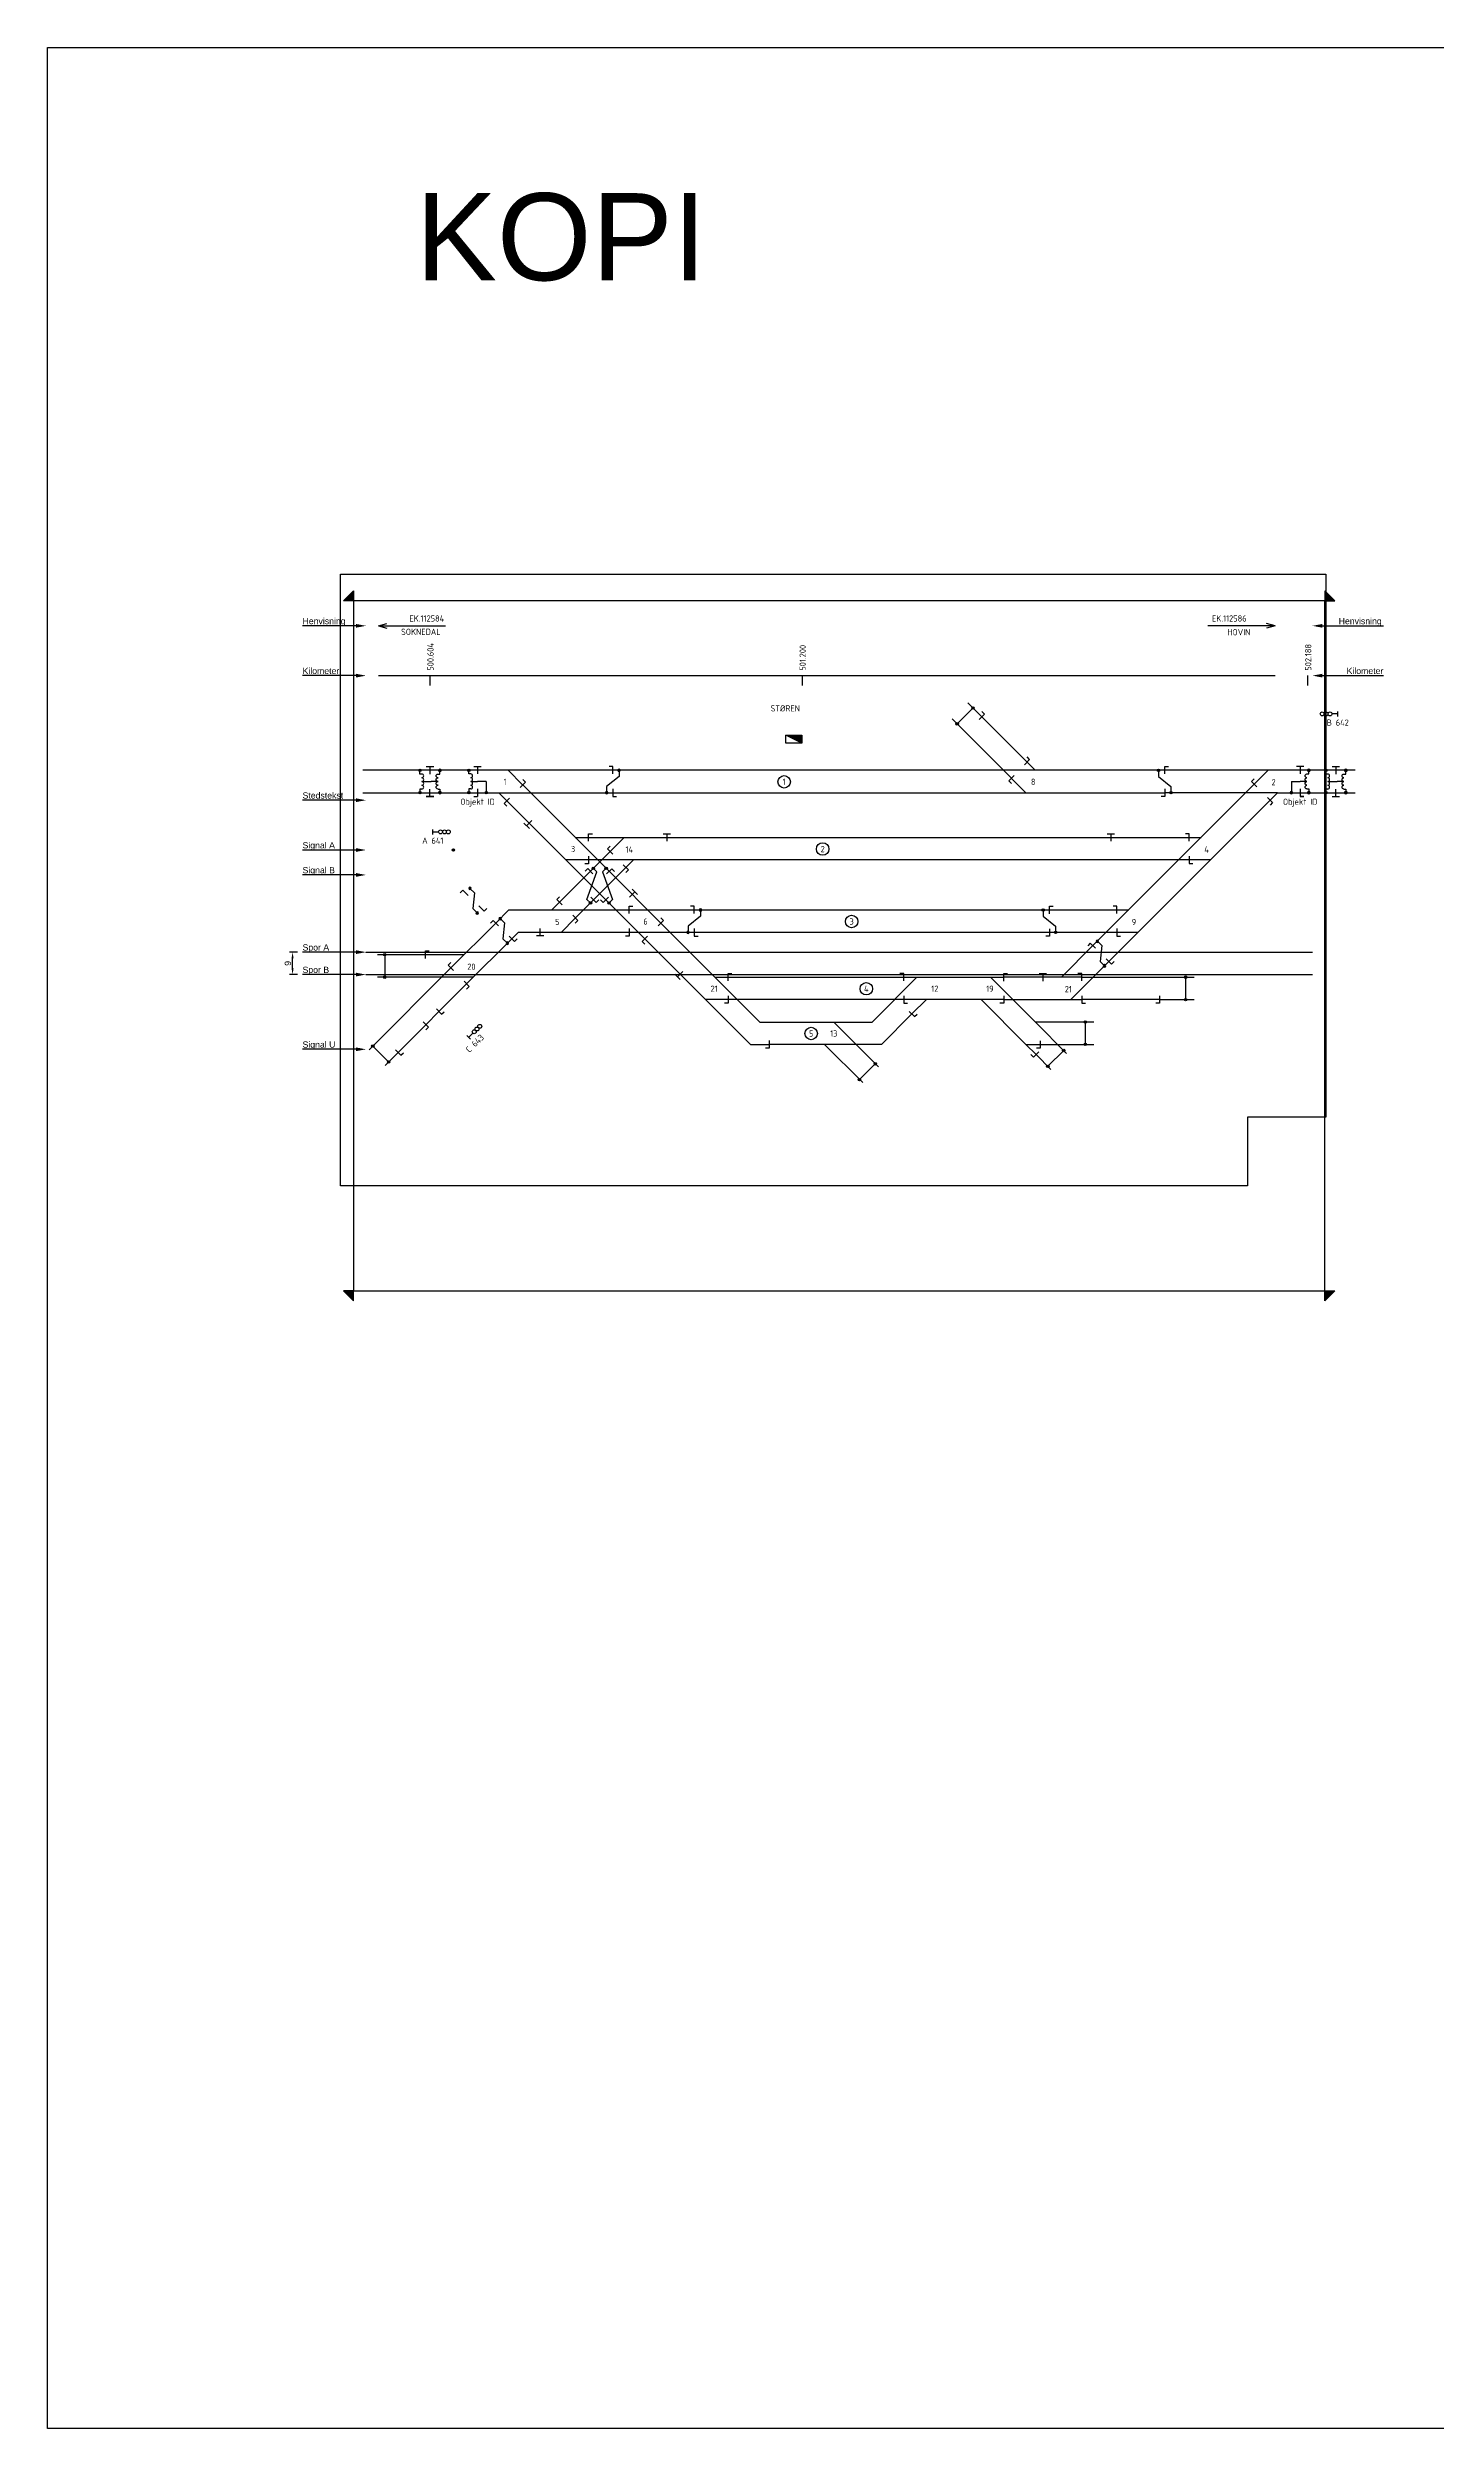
# Model space of a CAD drawing. Header units: metres. Extents: x -951 to 2504, y -1674 to 782.
# Drawn here: x -951 to -393, y -173 to 782 of the extents above; entities that cross this region are included whole.
import ezdxf
from ezdxf.enums import TextEntityAlignment as Align

# ---------------------------------------------------------------- set-up
doc = ezdxf.new("R2010")
doc.units = ezdxf.units.M
doc.header["$PDMODE"] = 32
doc.layers.get('0').update_dxf_attribs({"color": 211})
doc.layers.add('JBTEH_ATT_OBJEKTID', color=2, linetype='Continuous', lineweight=25)
doc.layers.add('NO_Tekst', color=7, linetype='Continuous', lineweight=18)
for name, color, linetype in [('JBTEH_Komponenter', 4, 'Continuous'), ('JBTEH_Skinne_isolert_signal', 240, 'Continuous'), ('JBTEH_Skinne_jordet_retur', 4, 'Continuous'), ('JBTKL-KOMPONENTER', 4, 'Continuous'), ('JBTKL-LINJER 018', 4, 'Continuous'), ('JBTKL-TEKST25', 2, 'Continuous'), ('RAMME', 5, 'Continuous'), ('Tegne mal-A3', 1, 'Continuous')]:
    doc.layers.add(name, color=color, linetype=linetype)
for name, color, linetype, plot in [('NO_P-MV', 6, 'Continuous', False), ('Tegne-SNAP', 24, 'Continuous', False), ('Tegne-Spor', 185, 'Continuous', False)]:
    doc.layers.add(name, color=color, linetype=linetype, plot=plot)
doc.styles.add('ISO25', font='iso3098.shx', dxfattribs={"height": 2.5})
doc.styles.add('NO_Normal', font='arial.ttf')
doc.styles.add('Template', font='arial.ttf')
doc.dimstyles.new('Template', dxfattribs={"dimtxt": 2.5, "dimasz": 2.5, "dimexe": 1.25, "dimexo": 2, "dimtad": 1, "dimdec": 4, "dimdsep": 46, "dimlunit": 6, "dimtxsty": 'Template', "dimcen": 2.5, "dimclrt": 7, "dimadec": 0, "dimazin": 0, "dimtfac": 1, "dimtdec": 4, "dimtmove": 0, "dimatfit": 3, "dimfxl": 1, "dimtolj": 1, "dimtzin": 0, "dimarcsym": 1})

# ---------------------------------------------------------------- blocks, each defined once
blk = doc.blocks.new('*D164')
at = {"layer": 'Defpoints', "color": 0, "transparency": 16777216}
for p in [(-24.45, 136), (-20.45, 136), (-20.45, 127)]:
    blk.add_point(p, dxfattribs=at)
at = {"layer": 'Tegne-SNAP', "color": 0, "lineweight": -2, "transparency": 16777216}
for p, q in [((-22.45, 136), (-25.7, 136)), ((-22.45, 127), (-25.7, 127)), ((-24.45, 129.5), (-24.45, 133.5))]:
    blk.add_line(p, q, dxfattribs=at)
at = {"layer": 'Tegne-SNAP', "color": 0, "transparency": 16777216}
for points in [[(-24.87, 133.5), (-24.04, 133.5), (-24.45, 136)], [(-24.87, 129.5), (-24.04, 129.5), (-24.45, 127)]]:
    blk.add_solid(points, dxfattribs=at)
at = {"layer": 'Tegne-SNAP', "color": 7, "transparency": 16777216, "insert": (-26.36, 131.5), "char_height": 2.5, "attachment_point": 5, "rotation": 90, "style": 'Template'}
blk.add_mtext('\\A1;9', dxfattribs=at)
blk = doc.blocks.new('EH_Koblingspunkt')
h = blk.add_hatch(color=256)
h.dxf.hatch_style = 1
edge = h.paths.add_edge_path()
edge.add_arc((0, 0), 0.5, 0, 360)
blk.add_circle((0, 0), 0.5)
blk = doc.blocks.new('EH_Skinneskjot_dobbel')
for p, q in [((-1.5, 1.5), (1.5, 1.5)), ((0, 1.5), (0, -1.5))]:
    blk.add_line(p, q)
blk = doc.blocks.new('EH_Skinneskjot_enkel')
for p, q in [((0, -1.5), (0, 1.5)), ((0, 1.5), (1.5, 1.5))]:
    blk.add_line(p, q)
blk = doc.blocks.new('*U160')
for p, q in [((0, -1), (0, 1)), ((0, 0), (2.34, 0))]:
    blk.add_line(p, q)
for centre in [(3.12, 0), (4.69, 0), (6.25, 0)]:
    blk.add_circle(centre, 0.781)
at = {"layer": 'JBTKL-TEKST25', "style": 'ISO25'}
blk.add_attdef('X', text='', height=2.5, dxfattribs=at).set_placement((0, -4.75), align=Align.CENTER)
blk = doc.blocks.new('35 Spornummer')
blk.add_circle((0, 2.5), 2.5)
at = {"layer": 'JBTKL-TEKST25', "style": 'ISO25'}
blk.add_attdef('X', text='', height=2.5, dxfattribs=at).set_placement((0, 2.5), align=Align.MIDDLE)
blk = doc.blocks.new('Tverrforbinder')
at = {"layer": 'JBTEH_Skinne_jordet_retur'}
blk.add_line((0, 9), (0, 0), dxfattribs=at)
at = {"layer": 'JBTEH_Komponenter'}
for p in [(0, 9), (0, 0)]:
    blk.add_blockref('EH_Koblingspunkt', p, dxfattribs=at)
blk = doc.blocks.new('*U159')
for p, q in [((0, 0), (-2.34, 0)), ((0, -1), (0, 1))]:
    blk.add_line(p, q)
for centre in [(-6.25, 0), (-4.69, 0), (-3.12, 0)]:
    blk.add_circle(centre, 0.781)
at = {"layer": 'JBTKL-TEKST25', "style": 'ISO25'}
blk.add_attdef('X', text='', height=2.5, dxfattribs=at).set_placement((0, -4.75), align=Align.CENTER)
blk = doc.blocks.new('19 Stasjon')
at = {"linetype": 'ByBlock'}
blk.add_hatch(color=0, dxfattribs=at).paths.add_polyline_path([(6.37, 3.18), (0, 3.18), (6.37, 0)])
at = {"color": 0, "linetype": 'ByBlock'}
blk.add_line((6.37, 0), (0, 3.18), dxfattribs=at)
blk.add_lwpolyline([(0, 3.18), (6.37, 3.18), (6.37, 0), (0, 0)], close=True, dxfattribs=at)
blk = doc.blocks.new('EH_Overkast')
for p, q in [((0, 7.5), (0, 10.5)), ((0, 10.5), (1.5, 10.5)), ((-2.5, 9), (-2.5, 6.5)), ((-2.5, 6.5), (2.5, 2.5)), ((0, 1.5), (0, -1.5)), ((2.5, 2.5), (2.5, 0)), ((0, -1.5), (-1.5, -1.5))]:
    blk.add_line(p, q)
for p in [(-2.5, 9), (2.5, 0)]:
    blk.add_blockref('EH_Koblingspunkt', p)
blk = doc.blocks.new('EH_IMP_01')
for p, q in [((0, 7.5), (0, 9)), ((0.75, 7.5), (0, 7.5)), ((0.75, 1.5), (0, 1.5)), ((0, 1.5), (0, 0)), ((0.75, 4.5), (3.5, 4.5))]:
    blk.add_line(p, q)
at = {"linetype": 'ByBlock'}
blk.add_lwpolyline([(0, 0.75), (0, 0)], dxfattribs=at)
for centre in [(0.75, 6.75), (0.75, 5.25), (0.75, 3.75), (0.75, 2.25)]:
    blk.add_arc(centre, 0.75, 270, 90)
for p in [(0, 9), (0, 0)]:
    blk.add_blockref('EH_Koblingspunkt', p)
at = {"layer": 'JBTEH_ATT_OBJEKTID', "style": 'ISO25', "flags": 4}
blk.add_attdef('OBJEKTID', text='', height=2.5, dxfattribs=at).set_placement((0, -3.25), align=Align.MIDDLE)
blk = doc.blocks.new('EH_IMPx2_01')
for p, q in [((-1.5, 10.5), (1.5, 10.5)), ((0, 10.5), (0, 7.5)), ((-0.5, 4.5), (0.5, 4.5)), ((0, -1.5), (0, 1.5)), ((-1.5, -1.5), (1.5, -1.5))]:
    blk.add_line(p, q)
for name, p in [('EH_IMP_01', (-4, 0)), ('EH_Koblingspunkt', (-4, 9)), ('EH_Koblingspunkt', (-4, 0)), ('EH_Koblingspunkt', (4, 9)), ('EH_Koblingspunkt', (4, 0))]:
    blk.add_blockref(name, p)
at = {"xscale": -1}
blk.add_blockref('EH_IMP_01', (4, 0), dxfattribs=at)
at = {"layer": 'JBTEH_ATT_OBJEKTID', "style": 'ISO25'}
blk.add_attdef('OBJEKTID-1', text='', height=2.5, dxfattribs=at).set_placement((-4, -5.25), align=Align.RIGHT)
blk.add_attdef('OBJEKTID-2', (4, -5.25), '', height=2.5, dxfattribs=at)
blk = doc.blocks.new('*U124')
for p, q in [((-1.5, 10.5), (0, 10.5)), ((0, 10.5), (1.5, 10.5)), ((0, 10.5), (0, 7.5)), ((3.5, 4.5), (0, 4.5)), ((0, 1.5), (0, -1.5)), ((3.5, 4.5), (3.5, 0)), ((-1.5, -1.5), (0, -1.5))]:
    blk.add_line(p, q)
for name, p in [('EH_IMP_01', (-3.5, 0)), ('EH_Koblingspunkt', (-3.5, 9)), ('EH_Koblingspunkt', (-3.5, 0)), ('EH_Koblingspunkt', (3.5, 0))]:
    blk.add_blockref(name, p)
at = {"layer": 'JBTEH_ATT_OBJEKTID', "style": 'ISO25', "flags": 4}
blk.add_attdef('OBJEKTID', text='', height=2.5, dxfattribs=at).set_placement((0, -4), align=Align.MIDDLE)
blk = doc.blocks.new('*U125')
for p, q in [((0, 10.5), (-1.5, 10.5)), ((1.5, 10.5), (0, 10.5)), ((0, 10.5), (0, 7.5)), ((-3.5, 4.5), (-3.5, 0)), ((-3.5, 4.5), (0, 4.5)), ((0, 1.5), (0, -1.5)), ((1.5, -1.5), (0, -1.5))]:
    blk.add_line(p, q)
at = {"xscale": -1, "rotation": 8.633094239485217e-12}
for name, p in [('EH_Koblingspunkt', (-3.5, 0)), ('EH_IMP_01', (3.5, 0)), ('EH_Koblingspunkt', (3.5, 9)), ('EH_Koblingspunkt', (3.5, 0))]:
    blk.add_blockref(name, p, dxfattribs=at)
at = {"layer": 'JBTEH_ATT_OBJEKTID', "style": 'ISO25', "flags": 4}
blk.add_attdef('OBJEKTID', text='', height=2.5, dxfattribs=at).set_placement((0, -4), align=Align.MIDDLE)
blk = doc.blocks.new('*U157')
at = {"layer": 'Tegne-SNAP'}
h = blk.add_hatch(color=256, dxfattribs=at)
h.dxf.hatch_style = 1
h.paths.add_polyline_path([(0, 281), (0, 277), (-4, 277)])
h = blk.add_hatch(color=256, dxfattribs=at)
h.dxf.hatch_style = 1
h.paths.add_polyline_path([(390, 281), (390, 277), (394, 277)])
h = blk.add_hatch(color=256, dxfattribs=at)
h.dxf.hatch_style = 1
h.paths.add_polyline_path([(0, -4), (0, 0), (-4, 0)])
h = blk.add_hatch(color=256, dxfattribs=at)
h.dxf.hatch_style = 1
h.paths.add_polyline_path([(390, -4), (390, 0), (394, 0)])
at = {"layer": 'RAMME'}
blk.add_lwpolyline([(0, 0), (390, 0), (390, 277), (0, 277)], close=True, dxfattribs=at)
at = {"layer": 'Tegne-SNAP'}
for p, q in [((1, 267), (-20.45437, 267)), ((389, 267), (413.45437, 267)), ((1, 247), (-20.45437, 247)), ((389, 247), (413.45437, 247)), ((1, 197), (-20.45437, 197)), ((1, 177), (-20.45437, 177)), ((1, 167), (-20.45437, 167)), ((1, 136), (-20.45437, 136)), ((1, 127), (-20.45437, 127)), ((1, 97), (-20.45437, 97))]:
    blk.add_line(p, q, dxfattribs=at)
for points in [[(0, 281), (0, 277), (-4, 277), (0, 281)], [(390, 281), (390, 277), (394, 277), (390, 281)], [(0, -4), (0, 0), (-4, 0), (0, -4)], [(390, -4), (390, 0), (394, 0), (390, -4)]]:
    blk.add_lwpolyline(points, dxfattribs=at)
for points in [[(1, 267, 1.5, 0, 0), (5, 267, 0, 0, 0)], [(389, 267, 1.5, 0, 0), (385, 267, 0, 0, 0)], [(1, 247, 1.5, 0, 0), (5, 247, 0, 0, 0)], [(389, 247, 1.5, 0, 0), (385, 247, 0, 0, 0)], [(1, 197, 1.5, 0, 0), (5, 197, 0, 0, 0)], [(1, 177, 1.5, 0, 0), (5, 177, 0, 0, 0)], [(1, 167, 1.5, 0, 0), (5, 167, 0, 0, 0)], [(1, 136, 1.5, 0, 0), (5, 136, 0, 0, 0)], [(1, 127, 1.5, 0, 0), (5, 127, 0, 0, 0)], [(1, 97, 1.5, 0, 0), (5, 97, 0, 0, 0)]]:
    blk.add_lwpolyline(points, format="xyseb", dxfattribs=at)
at = {"layer": 'Tegne-Spor'}
for p, q in [((5, 136), (385, 136)), ((5, 127), (385, 127))]:
    blk.add_line(p, q, dxfattribs=at)
at = {"layer": 'Tegne-SNAP', "style": 'Template'}
for s, p in [('Henvisning', (-20.45437, 267.65)), ('Kilometer', (-20.45437, 247.65)), ('Stedstekst', (-20.45437, 197.65)), ('Signal A', (-20.45437, 177.65)), ('Signal B', (-20.45437, 167.65)), ('Spor A', (-20.45437, 136.65)), ('Spor B', (-20.45437, 127.65)), ('Signal U', (-20.45437, 97.65))]:
    blk.add_text(s, height=2.5, dxfattribs=at).set_placement(p)
for s, p in [('Henvisning', (412.80437, 267.65)), ('Kilometer', (413.45437, 247.65))]:
    blk.add_text(s, height=2.5, dxfattribs=at).set_placement(p, align=Align.RIGHT)
at = {"layer": 'Tegne-SNAP'}
dim = blk.add_linear_dim(base=(-24.45437, 136), p1=(-20.45437, 127), p2=(-20.45437, 136), angle=90, dimstyle='Template', dxfattribs=at)
dim.commit()
dim.dimension.update_dxf_attribs({"geometry": '*D164', "text_midpoint": (-24.45437, 131.5), "dimtype": 128})

msp = doc.modelspace()

# ---------------------------------------------------------------- linework, layer by layer
msp.add_lwpolyline([(-950.57, 782.27), (172.09, 782.27), (172.09, -173.49), (-950.57, -173.49)], close=True)
at = {"layer": 'JBTEH_Komponenter', "flags": 128}
for points in [[(-732.61, 438.91), (-734.03, 440.33), (-730.08, 451.38), (-731.5, 452.8)], [(-726.33, 452.82), (-727.74, 451.4), (-723.78, 440.33), (-723.78, 440.33), (-725.19, 438.91)]]:
    msp.add_lwpolyline(points, dxfattribs=at)
at = {"layer": 'JBTEH_Skinne_isolert_signal', "lineweight": 25}
for points in [[(-557.34, 495.43), (-575.5, 513.59)], [(-723.66, 492.19), (-824, 492.19)], [(-765.7, 492.19), (-759.86, 486.29)], [(-557.78, 483.17), (-563.69, 489.02)], [(-425.62, 492.19), (-502.08, 492.19)], [(-466.14, 486.54), (-460.49, 492.19)], [(-824, 483.17), (-769.07, 483.17)], [(-766.21, 479.94), (-726.46, 440.18)], [(-723.66, 483.17), (-502.08, 483.17)], [(-524.57, 415.41), (-459.79, 480.19)], [(-447.72, 483.17), (-425.62, 483.17)], [(-733.38, 465.2), (-492.3, 465.2)], [(-719.09, 465.2), (-724.74, 459.55)], [(-732.68, 451.61), (-745.06, 439.16)], [(-733.38, 456.18), (-742.46, 456.18)], [(-718.33, 453.2), (-731.35, 440.18)], [(-725.12, 451.61), (-704.42, 430.84)], [(-483.79, 456.18), (-492.3, 456.18)], [(-770.66, 430.84), (-788.69, 412.81)], [(-738.71, 432.81), (-744.43, 427.1)], [(-717.12, 436.12), (-690.96, 436.12)], [(-548.38, 436.12), (-521.33, 436.12)], [(-717.12, 427.1), (-761.64, 427.1), (-764.24, 424.49)], [(-710.77, 424.49), (-668.41, 382.13), (-660.92, 382.13)], [(-548.38, 427.1), (-690.96, 427.1)], [(-543.56, 409.12), (-530.92, 421.76)], [(-512.82, 427.1), (-521.33, 427.1)], [(-798.86, 418.14), (-783.36, 418.14)], [(-782.34, 406.46), (-793.46, 395.28)], [(-677.37, 409.12), (-606.87, 409.12)], [(-535.43, 409.12), (-566.74, 409.12)], [(-677.37, 400.11), (-686.38, 400.11)], [(-566.74, 400.11), (-606.87, 400.11)], [(-597.79, 400.11), (-603.57, 394.33)], [(-575.75, 400.11), (-557.78, 382.13), (-552.07, 382.13)], [(-504.12, 400.11), (-535.43, 400.11)], [(-798.73, 390.01), (-809.84, 378.9)], [(-557.78, 382.13), (-553.72, 378.07)]]:
    msp.add_lwpolyline(points, dxfattribs=at)
at = {"layer": 'JBTEH_Skinne_jordet_retur'}
for points in [[(-575.5, 513.59), (-581.09, 519.18)], [(-563.75, 489.08), (-587.44, 512.83)], [(-502.08, 492.19), (-723.66, 492.19)], [(-554.1, 492.19), (-557.34, 495.43)], [(-777.96, 483.17), (-723.66, 483.17)], [(-769.45, 483.17), (-766.21, 479.94)], [(-759.8, 486.29), (-725.12, 451.61)], [(-530.92, 421.76), (-466.14, 486.54)], [(-456.8, 483.17), (-502.08, 483.17)], [(-459.79, 480.19), (-456.8, 483.17), (-447.72, 483.17)], [(-738.71, 465.2), (-733.38, 465.2)], [(-724.74, 459.55), (-732.68, 451.61)], [(-492.3, 465.2), (-487.48, 465.2)], [(-492.3, 456.18), (-733.38, 456.18)], [(-715.34, 456.18), (-718.33, 453.2)], [(-731.35, 440.18), (-738.71, 432.81)], [(-726.46, 440.18), (-710.77, 424.49)], [(-770.66, 430.84), (-765.39, 436.12), (-717.12, 436.12)], [(-745.06, 439.16), (-748.11, 436.12)], [(-704.42, 430.84), (-664.66, 391.09), (-619.51, 391.09), (-601.54, 409.12)], [(-690.96, 436.12), (-548.38, 436.12)], [(-521.33, 436.12), (-516.56, 436.12)], [(-764.24, 424.49), (-782.34, 406.46)], [(-690.96, 427.1), (-717.12, 427.1)], [(-521.33, 427.1), (-548.38, 427.1)], [(-788.69, 412.81), (-821.46, 379.97)], [(-818.1, 418.14), (-798.86, 418.14)], [(-815.24, 418.4), (-815.24, 409.12)], [(-539.81, 400.11), (-524.57, 415.41)], [(-779.68, 409.12), (-818.1, 409.12)], [(-682.64, 409.12), (-677.37, 409.12)], [(-606.87, 409.12), (-566.74, 409.12)], [(-530.54, 391.09), (-554.03, 391.09), (-572.07, 409.12)], [(-535.43, 409.12), (-490.27, 409.12)], [(-793.46, 395.28), (-798.73, 390.01)], [(-606.87, 400.11), (-677.37, 400.11)], [(-603.57, 394.33), (-615.83, 382.13), (-660.92, 382.13)], [(-566.74, 400.11), (-535.43, 400.11)], [(-504.12, 400.11), (-490.27, 400.11)], [(-634.94, 391.09), (-616.97, 373.12)], [(-554.03, 391.09), (-541.46, 378.51)], [(-809.84, 378.9), (-815.11, 373.62)], [(-638.69, 382.13), (-623.32, 366.77)], [(-553.72, 378.07), (-547.81, 372.1)], [(-552.07, 382.13), (-530.54, 382.13)]]:
    msp.add_lwpolyline(points, dxfattribs=at)
at = {"layer": 'JBTKL-LINJER 018'}
for p, q in [((-817.77, 550.15), (-814.37, 551.06)), ((-817.77, 550.15), (-790.77, 550.15)), ((-817.77, 550.15), (-814.37, 549.24)), ((-457.77, 550.15), (-484.77, 550.15)), ((-457.77, 550.15), (-461.17, 551.06)), ((-457.77, 550.15), (-461.17, 549.24)), ((-817.77, 530.15), (-457.77, 530.15)), ((-797.08, 530.15), (-797.08, 526.15)), ((-647.66, 530.15), (-647.66, 526.15)), ((-444.71, 530.15), (-444.71, 526.15))]:
    msp.add_line(p, q, dxfattribs=at)
at = {"layer": 'NO_P-MV', "flags": 128}
msp.add_lwpolyline([(-832.92, 570.85), (-437.42, 570.85), (-437.42, 352.85), (-468.92, 352.85), (-468.92, 325.35), (-522.42, 325.35), (-832.92, 325.35), (-832.92, 570.85)], dxfattribs=at)

# ---------------------------------------------------------------- block references
at = {"layer": 'JBTEH_Komponenter', "xscale": -1}
for name, p, rotation in [('EH_Skinneskjot_enkel', (-575.5, 513.59), 315), ('EH_Skinneskjot_enkel', (-557.37, 495.46), 315), ('EH_Skinneskjot_enkel', (-759.8, 486.29), 315), ('EH_Skinneskjot_enkel', (-563.65, 488.98), 134.9999999999999), ('EH_Skinneskjot_enkel', (-766.18, 479.9), 134.9999999999831), ('EH_Skinneskjot_enkel', (-447.72, 483.17), 180), ('EH_Skinneskjot_enkel', (-732.68, 451.61), 44.99543198443076), ('EH_Skinneskjot_enkel', (-492.3, 456.18), 180), ('EH_Overkast', (-776.37, 436.65), 45.42147327192489), ('EH_Skinneskjot_enkel', (-731.38, 440.15), 224.9984085831932), ('EH_Overkast', (-764.23, 424.51), 45.42147327192489), ('EH_Skinneskjot_enkel', (-704.39, 430.84), 315), ('EH_Skinneskjot_enkel', (-710.75, 424.52), 134.9999999999831), ('EH_Overkast', (-524.5, 415.41), 45.2978998299298), ('EH_Skinneskjot_enkel', (-521.33, 427.1), 180), ('EH_Skinneskjot_enkel', (-606.87, 400.11), 180), ('EH_Skinneskjot_enkel', (-535.43, 400.11), 180), ('EH_Skinneskjot_enkel', (-793.44, 395.3), 222.270660062709), ('EH_Skinneskjot_enkel', (-603.59, 394.31), 225.0000000000162), ('EH_Skinneskjot_enkel', (-809.84, 378.86), 222.3574547059177)]:
    msp.add_blockref(name, p, dxfattribs=dict(at, rotation=rotation))
at = {"layer": 'JBTEH_Komponenter'}
for name, p in [('EH_IMPx2_01', (-797.08, 483.14)), ('EH_Skinneskjot_dobbel', (-797.08, 492.16)), ('EH_Overkast', (-502.08, 483.17)), ('EH_IMPx2_01', (-433.37, 483.14)), ('EH_Koblingspunkt', (-787.66, 460.15)), ('EH_Skinneskjot_enkel', (-733.38, 465.2)), ('EH_Skinneskjot_dobbel', (-701.94, 465.17)), ('EH_Skinneskjot_dobbel', (-523.74, 465.14)), ('EH_Koblingspunkt', (-731.5, 452.8)), ('EH_Koblingspunkt', (-726.33, 452.82)), ('EH_Koblingspunkt', (-732.61, 438.91)), ('EH_Koblingspunkt', (-725.19, 438.91)), ('EH_Skinneskjot_enkel', (-717.12, 436.12)), ('EH_Overkast', (-548.38, 427.07)), ('EH_Skinneskjot_enkel', (-798.86, 418.14)), ('EH_Skinneskjot_enkel', (-677.37, 409.09)), ('EH_Skinneskjot_enkel', (-566.74, 409.06)), ('EH_Skinneskjot_dobbel', (-551.05, 409.06))]:
    msp.add_blockref(name, p, dxfattribs=at)
ref = msp.add_blockref('*U124', (-777.96, 483.17), dxfattribs=at)
ref.add_attrib('OBJEKTID', 'Objekt ID', dxfattribs={"layer": 'JBTEH_ATT_OBJEKTID', "height": 2.5, "style": 'ISO25'}).set_placement((-777.96, 479.17), align=Align.MIDDLE)
at = {"layer": 'JBTEH_Komponenter', "xscale": -1}
for name, p in [('EH_Overkast', (-723.66, 483.17)), ('EH_Skinneskjot_enkel', (-492.3, 465.2)), ('EH_Overkast', (-690.96, 427.1)), ('EH_Skinneskjot_enkel', (-521.33, 436.12)), ('EH_Skinneskjot_enkel', (-606.87, 409.09)), ('EH_Skinneskjot_enkel', (-535.43, 409.09))]:
    msp.add_blockref(name, p, dxfattribs=at)
at = {"layer": 'JBTEH_Komponenter'}
for name, p, rotation in [('EH_Skinneskjot_enkel', (-466.14, 486.54), 45.00000000002317), ('EH_Skinneskjot_dobbel', (-797.08, 483.14), 180), ('EH_Skinneskjot_enkel', (-459.82, 480.22), 225.0000000000176), ('EH_Skinneskjot_dobbel', (-757.23, 470.95), 136.7357045889304), ('EH_Skinneskjot_enkel', (-724.74, 459.55), 45.00000000002317), ('EH_Skinneskjot_enkel', (-733.38, 456.15), 180), ('EH_Skinneskjot_enkel', (-725.11, 451.6), 314.144941912141), ('EH_Skinneskjot_enkel', (-718.39, 453.2), 225.0000000000176), ('EH_Skinneskjot_enkel', (-745.03, 439.2), 46.71026204031185), ('EH_Skinneskjot_enkel', (-726.46, 440.18), 135.0000000000338), ('EH_Skinneskjot_dobbel', (-715.91, 442.3), 315), ('EH_Skinneskjot_enkel', (-738.71, 432.88), 225.0000000000176), ('EH_Skinneskjot_dobbel', (-752.81, 427.19), 180), ('EH_Skinneskjot_enkel', (-717.12, 427.1), 180), ('EH_Skinneskjot_enkel', (-788.69, 412.81), 45.00000000002317), ('EH_Skinneskjot_dobbel', (-696.61, 410.33), 135), ('EH_Skinneskjot_enkel', (-782.34, 406.46), 225.0000000000176), ('EH_Skinneskjot_enkel', (-677.37, 400.11), 180), ('EH_Skinneskjot_enkel', (-566.74, 400.11), 180), ('EH_Skinneskjot_enkel', (-504.12, 400.11), 180), ('EH_Skinneskjot_enkel', (-798.76, 390.07), 225.0000000000176), ('EH_Skinneskjot_enkel', (-660.92, 382.13), 180), ('EH_Skinneskjot_enkel', (-552.07, 382.1), 180), ('EH_Skinneskjot_enkel', (-553.73, 378.09), 135.8542826668752)]:
    msp.add_blockref(name, p, dxfattribs=dict(at, rotation=rotation))
ref = msp.add_blockref('*U125', (-447.72, 483.17), dxfattribs=at)
ref.add_attrib('OBJEKTID', 'Objekt ID', dxfattribs={"layer": 'JBTEH_ATT_OBJEKTID', "height": 2.5, "style": 'ISO25'}).set_placement((-447.72, 479.17), align=Align.MIDDLE)
at = {"layer": 'JBTKL-KOMPONENTER'}
for p, rotation in [((-585.41, 510.8), 315.0173374140465), ((-813.65, 375.08), 45.05546540330611), ((-624.65, 367.97), 314.9999999999998), ((-549.02, 373.31), 315)]:
    msp.add_blockref('Tverrforbinder', p, dxfattribs=dict(at, rotation=rotation))
for name, p, values in [('*U159', (-432.61, 514.8), {'X': 'B 642'}), ('35 Spornummer', (-654.88, 485.03), {'X': '1'}), ('*U160', (-795.93, 467.42), {'X': 'A 641'}), ('35 Spornummer', (-639.41, 458.03), {'X': '2'}), ('35 Spornummer', (-627.77, 428.95), {'X': '3'}), ('35 Spornummer', (-621.89, 401.96), {'X': '4'}), ('35 Spornummer', (-644.02, 383.98), {'X': '5'})]:
    msp.add_blockref(name, p, dxfattribs=at).add_auto_attribs(values)
for name, p in [('19 Stasjon', (-654.14, 503.1)), ('Tverrforbinder', (-815.24, 409.12)), ('Tverrforbinder', (-493.7, 400.11)), ('Tverrforbinder', (-533.97, 382.13))]:
    msp.add_blockref(name, p, dxfattribs=at)
at = {"layer": 'JBTKL-KOMPONENTER', "rotation": 44.59075185995076}
msp.add_blockref('*U160', (-781.52, 384.99), dxfattribs=at).add_auto_attribs({'X': 'C 643'})
at = {"layer": 'Tegne mal-A3'}
msp.add_blockref('*U157', (-827.77, 283.15), dxfattribs=at)

# ---------------------------------------------------------------- texts
at = {"layer": 'JBTKL-TEKST25', "style": 'ISO25'}
for s, p in [('EK.112584', (-791.35, 551.85)), ('SOKNEDAL', (-792.79, 546.5))]:
    msp.add_text(s, height=2.5, dxfattribs=at).set_placement(p, align=Align.RIGHT)
for s, p in [('EK.112586', (-483.13, 551.85)), ('HOVIN', (-476.96, 546.35)), ('STØREN', (-660.32, 515.76)), ('1', (-767.48, 486.29)), ('8', (-555.81, 486.29)), ('2', (-459.22, 486.1)), ('3', (-740.49, 459.3)), ('14', (-718.58, 459.11)), ('4', (-486.21, 459.11)), ('5', (-746.84, 430.02)), ('6', (-711.41, 430.21)), ('9', (-515.34, 430.02)), ('20', (-782.09, 412.05)), ('21', (-684.42, 403.22)), ('12', (-595.82, 403.22)), ('19', (-573.78, 403.22)), ('21', (-542.22, 403.03)), ('13', (-636.4, 385.25))]:
    msp.add_text(s, height=2.5, dxfattribs=at).set_placement(p)
for s, p in [('500.604', (-796.86, 532.15)), ('501.200', (-647.45, 532.15)), ('502.188', (-444.49, 532.15))]:
    msp.add_text(s, height=2.5, rotation=90, dxfattribs=at).set_placement(p, align=Align.MIDDLE_LEFT)
at = {"layer": 'NO_Tekst', "insert": (-802.8, 723.85), "char_height": 35, "width": 484.1333, "attachment_point": 1, "style": 'NO_Normal'}
msp.add_mtext('KOPI', dxfattribs=at)

doc.saveas('drawing.dxf')
